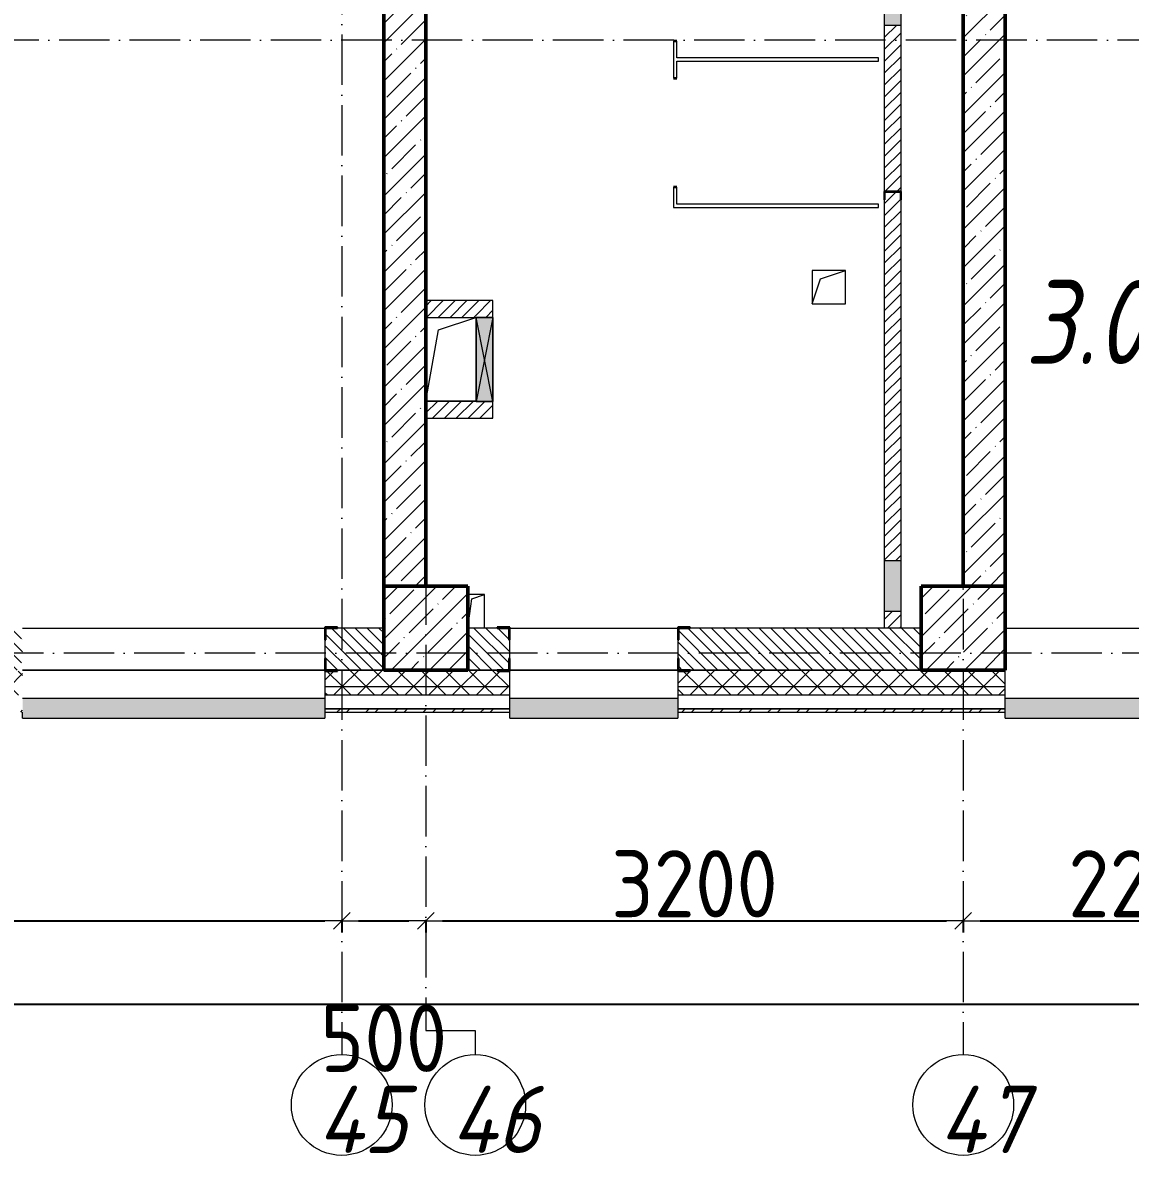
# Model space of a CAD drawing. Header units: millimetres. Extents: x -213536 to 1564669, y -45299 to 942238.
# Drawn here: x 203529 to 210124, y 511308 to 518052 of the extents above; entities that cross this region are included whole.
import ezdxf

# ---------------------------------------------------------------- set-up
doc = ezdxf.new("R2010")
doc.units = ezdxf.units.MM
doc.linetypes.add('50_200_ШТРИХ_1Т_ш5_п1_п1_', pattern=[700, 500, -100, 0, -100])
for name, color, linetype, lineweight in [('A-____-____-DIMS', 7, 'Continuous', 9), ('A-DETL-GENF-OTLN', 7, 'Continuous', 9), ('A-DOOR-OPNG-MCUT', 7, 'Continuous', 35), ('A-FLOR-____-OTLN', 7, 'Continuous', 9), ('A-GENM-____-MCUT', 7, 'Continuous', 25), ('A-GENM-____-OTLN', 7, 'Continuous', 9), ('A-GENM-____-OTLN-1', 7, 'Continuous', 25), ('A-GLAZ-____-OTLN', 7, 'Continuous', 9), ('A-WALL-____-MCUT', 7, 'Continuous', 13), ('A-WALL-____-MCUT-1', 7, 'Continuous', 9), ('A-WALL-____-MCUT-2', 7, 'Continuous', 50), ('A-WALL-____-OTLN', 7, 'Continuous', 9), ('A-WALL-____-PATT-1', 7, 'Continuous', 9), ('A-WALL-FNSH-MCUT-1', 7, 'Continuous', 9), ('S-COLS-____-MCUT', 7, 'Continuous', 50), ('S-COLS-____-OTLN', 7, 'Continuous', 9), ('S-GRID-____-IDEN', 7, 'Continuous', 9), ('S-GRID-____-OTLN-1', 7, '50_200_ШТРИХ_1Т_ш5_п1_п1_', 9), ('Марки помещений', 7, 'Continuous', 9)]:
    doc.layers.add(name, color=color, linetype=linetype, lineweight=lineweight)
doc.layers.add('A-DOOR-____-OTLN-1', color=7, linetype='Continuous', lineweight=9, true_color=0xffffff)
doc.layers.add('A-GLAZ-____-OTLN-1', color=7, linetype='Continuous', lineweight=9, true_color=0xc0c0c0)
doc.styles.add('ISOCPEUR_I_2', font='isocpeui.ttf', dxfattribs={"width": 0.85, "height": 2.3})
doc.styles.add('ISOCPEUR_I_9', font='isocpeui.ttf', dxfattribs={"width": 0.9, "height": 250})
doc.styles.add('СПДС', font='isocpeur.ttf', dxfattribs={"width": 0.9})
doc.dimstyles.new('Размера А3', dxfattribs={"dimtxt": 200, "dimasz": 100, "dimexe": 70, "dimexo": 100, "dimgap": 20, "dimtad": 1, "dimdec": 0, "dimrnd": 10, "dimzin": 0, "dimdsep": 46, "dimtxsty": 'СПДС', "dimblk": 'ARROWHEAD_6', "dimcen": 1, "dimclrd": 256, "dimclre": 256, "dimclrt": 256, "dimazin": 0, "dimtfac": 1, "dimtdec": 0, "dimtmove": 2, "dimatfit": 3, "dimfxl": 1, "dimtolj": 1, "dimtzin": 0, "dimarcsym": 0})
pattern_1 = [(45, (142429.06, 459015.94), (-114.04925, 114.04925), []), (45, (142543.1, 459015.94), (-114.04925, 114.04925), [201.612, -40.322, 3.353, -36.97])]
pattern_2 = [(45, (142429.06, 459015.94), (-70.71068, 70.71068), []), (135, (142429.06, 459015.94), (-70.71068, -70.71068), [])]
pattern_3 = [(45, (142429.057, 459015.94), (-35.35534, 35.35534), [])]
pattern_4 = [(135, (142429.057, 459015.94), (-35.35534, -35.35534), [])]

# ---------------------------------------------------------------- blocks, each defined once
blk = doc.blocks.new('BSC_Колонна _Прямоугольная - 500х500-V20-АР1_План отверстий 3 этажа в осях 1-64_Ю-ЯЯ')
at = {"layer": 'S-COLS-____-OTLN'}
h = blk.add_hatch(dxfattribs=at)
h.set_pattern_fill('FP_27', color=256, style=0, pattern_type=2)
h.set_pattern_definition([(45, (-63500, -55431.04), (-114.04925, 114.04925), []), (45, (-63385.95, -55431.04), (-114.04925, 114.04925), [201.613, -40.323, 3.353, -36.97])])
h.paths.add_polyline_path([(-250, -250), (250, -250), (250, 250), (-250, 250)], flags=0)
at = {"layer": 'S-COLS-____-MCUT'}
for p, q in [((250, 250), (-250, 250)), ((-250, 250), (-250, -250)), ((250, -250), (250, 250)), ((-250, -250), (250, -250))]:
    blk.add_line(p, q, dxfattribs=at)
blk = doc.blocks.new('BSC_Колонна _Прямоугольная - 500х500-V61-АР1_План отверстий 3 этажа в осях 1-64_Ю-ЯЯ')
at = {"layer": 'S-COLS-____-OTLN'}
h = blk.add_hatch(dxfattribs=at)
h.set_pattern_fill('FP_69', color=256, style=0, pattern_type=2)
h.set_pattern_definition([(45, (-66700, -55431.04), (-114.04925, 114.04925), []), (45, (-66585.95, -55431.04), (-114.04925, 114.04925), [201.613, -40.323, 3.353, -36.97])])
h.paths.add_polyline_path([(-250, -250), (250, -250), (250, 250), (-250, 250)], flags=0)
at = {"layer": 'S-COLS-____-MCUT'}
for p, q in [((250, 250), (-250, 250)), ((-250, 250), (-250, -250)), ((250, -250), (250, 250)), ((-250, -250), (250, -250))]:
    blk.add_line(p, q, dxfattribs=at)
blk = doc.blocks.new('DOR_ДУ_распашная__1Ст_Прямоугольная_ШЕР - Вн_650х2100h_Кабинки С_у-18405741-АР1_План отверстий 3 этажа в осях 1-64_Ю-ЯЯ')
at = {"layer": 'A-DOOR-OPNG-MCUT'}
for p, q in [((-325, -10), (-325, 10)), ((325, 10), (325, -10))]:
    blk.add_line(p, q, dxfattribs=at)
blk = doc.blocks.new('Фахверк_СКБ_Уголок - 250_2700-27497298-АР1_План отверстий 3 этажа в осях 1-64_Ю-ЯЯ')
at = {"layer": 'A-GENM-____-MCUT'}
for p, q in [((200, 181), (125, 181)), ((125, 181), (125, 106)), ((131, 106), (131, 175)), ((131, 175), (200, 175)), ((200, 175), (200, 181)), ((125, 106), (131, 106)), ((131, -6), (125, -6)), ((125, -6), (125, -81)), ((131, -75), (131, -6)), ((125, -81), (200, -81)), ((200, -75), (131, -75)), ((200, -81), (200, -75))]:
    blk.add_line(p, q, dxfattribs=at)
blk = doc.blocks.new('154_Фахверк_СКБ_Швеллер - Тип_100_3960-28331862-АР1_План отверстий 3 этажа в осях 1-64_Ю-ЯЯ')
at = {"layer": 'A-GENM-____-MCUT'}
for p, q in [((175, 50), (125, 50)), ((125, 50), (125, -50)), ((128, 47), (175, 47)), ((128, -47), (128, 47)), ((175, 47), (175, 50)), ((125, -50), (175, -50)), ((175, -47), (128, -47)), ((175, -50), (175, -47))]:
    blk.add_line(p, q, dxfattribs=at)
blk = doc.blocks.new('AR_Отверстие Ниша - Лючок-32402933-АР1_План отверстий 3 этажа в осях 1-64_Ю-ЯЯ')
at = {"layer": 'A-GLAZ-____-OTLN'}
blk.add_hatch(color=256, dxfattribs=at).paths.add_polyline_path([(150, -50), (150, 50), (-150, 50), (-150, -50)], flags=0)
for p, q in [((150, 50), (-150, 50)), ((-150, 50), (-150, -50)), ((150, -50), (150, 50)), ((-150, -50), (150, -50))]:
    blk.add_line(p, q, dxfattribs=at)
blk = doc.blocks.new('AR_Отверстие Ниша - Лючок-32402858-АР1_План отверстий 3 этажа в осях 1-64_Ю-ЯЯ')
at = {"layer": 'A-GLAZ-____-OTLN'}
blk.add_hatch(color=256, dxfattribs=at).paths.add_polyline_path([(200, -50), (200, 50), (-200, 50), (-200, -50)], flags=0)
for p, q in [((200, 50), (-200, 50)), ((-200, 50), (-200, -50)), ((200, -50), (200, 50)), ((-200, -50), (200, -50))]:
    blk.add_line(p, q, dxfattribs=at)
blk = doc.blocks.new('AR_Отверстие прямоугольное _в плите_ - AR_Отверстие прямоугольное _в плите_-30459207-АР1_План отверстий 3 этажа в осях 1-64_Ю-ЯЯ')
at = {"layer": 'A-GENM-____-OTLN'}
for p, q in [((100, 100), (-100, 100)), ((-100, 100), (-100, -100)), ((-50, 50), (100, 100)), ((100, -100), (100, 100)), ((-100, -100), (-50, 50)), ((-100, -100), (100, -100))]:
    blk.add_line(p, q, dxfattribs=at)
blk = doc.blocks.new('AR_Отверстие прямоугольное _в плите_ - AR_Отверстие прямоугольное _в плите_-30510843-АР1_План отверстий 3 этажа в осях 1-64_Ю-ЯЯ')
at = {"layer": 'A-GENM-____-OTLN'}
for p, q in [((50, 100), (-50, 100)), ((-50, -100), (-25, 75)), ((-25, 75), (50, 100)), ((50, -100), (50, 100))]:
    blk.add_line(p, q, dxfattribs=at)
blk = doc.blocks.new('AR_Отверстие прямоугольное _в плите_ - AR_Отверстие прямоугольное _в плите_-30459333-АР1_План отверстий 3 этажа в осях 1-64_Ю-ЯЯ')
at = {"layer": 'A-GENM-____-OTLN'}
for p, q in [((-75, 175), (148.4, 249.5)), ((-150, -250), (-75, 175)), ((-150, -250), (150, -250))]:
    blk.add_line(p, q, dxfattribs=at)
blk = doc.blocks.new('Отлив_СКБ - Отлив витража_120_НВФ-31885283-АР1_План отверстий 3 этажа в осях 1-64_Ю-ЯЯ')
at = {"layer": 'A-GLAZ-____-OTLN-1'}
for points in [[(426.9, -2), (1000, -2), (1000, 0), (0, 0), (0, -2)], [(426.9, -120), (1000, -120), (1000, -2), (0, -2), (0, -120)]]:
    blk.add_hatch(color=256, dxfattribs=at).paths.add_polyline_path(points, flags=0)
at = {"layer": 'A-GLAZ-____-OTLN'}
for p, q in [((0, 0), (1000, 0)), ((1000, -2), (0, -2)), ((0, -120), (0, -83)), ((0, -120), (1000, -120)), ((1000, -83), (1000, -120))]:
    blk.add_line(p, q, dxfattribs=at)
blk = doc.blocks.new('Отлив_СКБ - Отлив витража_120_НВФ-31885687-АР1_План отверстий 3 этажа в осях 1-64_Ю-ЯЯ')
at = {"layer": 'A-GLAZ-____-OTLN-1'}
for points in [[(0, -2), (1800, -2), (1800, 0), (0, 0)], [(945, -120), (1800, -120), (1800, -2), (0, -2), (0, -120), (878.1, -120)]]:
    blk.add_hatch(color=256, dxfattribs=at).paths.add_polyline_path(points, flags=0)
at = {"layer": 'A-GLAZ-____-OTLN'}
for p, q in [((0, 0), (1800, 0)), ((1800, -2), (0, -2)), ((0, -120), (0, -83)), ((0, -120), (1800, -120)), ((1800, -83), (1800, -120))]:
    blk.add_line(p, q, dxfattribs=at)
blk = doc.blocks.new('AR_Отверстие прямоугольное _в стене__БезПР - AR_Отверстие прямоугольное _в стене__БезПР-36789228-АР1_План отверстий 3 этажа в осях 1-64_Ю-ЯЯ')
at = {"layer": 'A-GLAZ-____-OTLN'}
blk.add_hatch(color=256, dxfattribs=at).paths.add_polyline_path([(250, -50), (250, 50), (-250, 50), (-250, -50), (-192.4, -50)], flags=0)
at = {"layer": 'A-DETL-GENF-OTLN'}
for p, q in [((-250, -50), (-250, 50)), ((-250, 50), (250, 50)), ((250, 50), (-250, -50)), ((-250, 50), (250, -50)), ((250, 50), (-250, 50)), ((-250, 50), (-250, -50)), ((250, 50), (250, -50)), ((250, -50), (250, 50)), ((250, -50), (-250, -50)), ((-250, -50), (250, -50))]:
    blk.add_line(p, q, dxfattribs=at)
at = {"layer": 'A-GLAZ-____-OTLN'}
blk.add_line((250, 50), (-250, 50), dxfattribs=at)
blk = doc.blocks.new('Ось сетки - Круг_Ø6_00__ISO-2_5_0_9K_-25732049-АР1_План отверстий 3 этажа в осях 1-64_Ю-ЯЯ')
at = {"layer": 'S-GRID-____-IDEN'}
blk.add_circle((0, 0), 3, dxfattribs=at)
blk = doc.blocks.new('ARROWHEAD_6')
at = {"color": 0, "linetype": 'Continuous'}
for p, q in [((0, 0), (-1, 0)), ((-0.5, -0.5), (0.5, 0.5))]:
    blk.add_line(p, q, dxfattribs=at)
blk = doc.blocks.new('*D2873')
at = {"layer": 'A-____-____-DIMS', "lineweight": -2, "transparency": 16777216}
for p, q in [((199929.1, 512710.5), (199929.1, 512634.4)), ((200029.1, 512704.4), (205329.1, 512704.4)), ((205429.1, 512710.5), (205429.1, 512634.4))]:
    blk.add_line(p, q, dxfattribs=at)
at = {"layer": 'Defpoints', "color": 0, "lineweight": 50, "transparency": 16777216}
for p in [(199929.1, 512810.5), (205429.1, 512810.5), (205429.1, 512704.4)]:
    blk.add_point(p, dxfattribs=at)
at = {"layer": 'A-____-____-DIMS', "lineweight": -2, "transparency": 16777216, "xscale": 100, "yscale": 100, "zscale": 100, "rotation": 180}
blk.add_blockref('ARROWHEAD_6', (199929.1, 512704.4), dxfattribs=at)
at = {"layer": 'A-____-____-DIMS', "lineweight": -2, "transparency": 16777216, "xscale": 100, "yscale": 100, "zscale": 100}
blk.add_blockref('ARROWHEAD_6', (205429.1, 512704.4), dxfattribs=at)
at = {"layer": 'A-____-____-DIMS', "transparency": 16777216, "insert": (202679.1, 512924.4), "char_height": 400, "attachment_point": 5, "style": 'СПДС'}
blk.add_mtext('\\A1;5500', dxfattribs=at)
blk = doc.blocks.new('*D2874')
at = {"layer": 'A-____-____-DIMS', "lineweight": -2, "transparency": 16777216}
for p, q in [((205429.1, 512710.5), (205429.1, 512634.4)), ((205529.1, 512704.4), (205829.1, 512704.4)), ((205929.1, 512710.5), (205929.1, 512634.4))]:
    blk.add_line(p, q, dxfattribs=at)
at = {"layer": 'Defpoints', "color": 0, "lineweight": 50, "transparency": 16777216}
for p in [(205429.1, 512810.5), (205929.1, 512810.5), (205929.1, 512704.4)]:
    blk.add_point(p, dxfattribs=at)
at = {"layer": 'A-____-____-DIMS', "lineweight": -2, "transparency": 16777216, "xscale": 100, "yscale": 100, "zscale": 100, "rotation": 180}
blk.add_blockref('ARROWHEAD_6', (205429.1, 512704.4), dxfattribs=at)
at = {"layer": 'A-____-____-DIMS', "lineweight": -2, "transparency": 16777216, "xscale": 100, "yscale": 100, "zscale": 100}
blk.add_blockref('ARROWHEAD_6', (205929.1, 512704.4), dxfattribs=at)
at = {"layer": 'A-____-____-DIMS', "transparency": 16777216, "insert": (205679.1, 512004.4), "char_height": 400, "attachment_point": 5, "style": 'СПДС'}
blk.add_mtext('\\A1;500', dxfattribs=at)
blk = doc.blocks.new('*D2875')
at = {"layer": 'A-____-____-DIMS', "lineweight": -2, "transparency": 16777216}
for p, q in [((205929.1, 512710.5), (205929.1, 512634.4)), ((206029.1, 512704.4), (209029.1, 512704.4)), ((209129.1, 512710.5), (209129.1, 512634.4))]:
    blk.add_line(p, q, dxfattribs=at)
at = {"layer": 'Defpoints', "color": 0, "lineweight": 50, "transparency": 16777216}
for p in [(205929.1, 512810.5), (209129.1, 512810.5), (209129.1, 512704.4)]:
    blk.add_point(p, dxfattribs=at)
at = {"layer": 'A-____-____-DIMS', "lineweight": -2, "transparency": 16777216, "xscale": 100, "yscale": 100, "zscale": 100, "rotation": 180}
blk.add_blockref('ARROWHEAD_6', (205929.1, 512704.4), dxfattribs=at)
at = {"layer": 'A-____-____-DIMS', "lineweight": -2, "transparency": 16777216, "xscale": 100, "yscale": 100, "zscale": 100}
blk.add_blockref('ARROWHEAD_6', (209129.1, 512704.4), dxfattribs=at)
at = {"layer": 'A-____-____-DIMS', "transparency": 16777216, "insert": (207529.1, 512924.4), "char_height": 400, "attachment_point": 5, "style": 'СПДС'}
blk.add_mtext('\\A1;3200', dxfattribs=at)
blk = doc.blocks.new('*D2876')
at = {"layer": 'A-____-____-DIMS', "lineweight": -2, "transparency": 16777216}
for p, q in [((209129.1, 512710.5), (209129.1, 512634.4)), ((209229.1, 512704.4), (211279.1, 512704.4)), ((211379.1, 512710.5), (211379.1, 512634.4))]:
    blk.add_line(p, q, dxfattribs=at)
at = {"layer": 'Defpoints', "color": 0, "lineweight": 50, "transparency": 16777216}
for p in [(209129.1, 512810.5), (211379.1, 512810.5), (211379.1, 512704.4)]:
    blk.add_point(p, dxfattribs=at)
at = {"layer": 'A-____-____-DIMS', "lineweight": -2, "transparency": 16777216, "xscale": 100, "yscale": 100, "zscale": 100, "rotation": 180}
blk.add_blockref('ARROWHEAD_6', (209129.1, 512704.4), dxfattribs=at)
at = {"layer": 'A-____-____-DIMS', "lineweight": -2, "transparency": 16777216, "xscale": 100, "yscale": 100, "zscale": 100}
blk.add_blockref('ARROWHEAD_6', (211379.1, 512704.4), dxfattribs=at)
at = {"layer": 'A-____-____-DIMS', "transparency": 16777216, "insert": (210254.1, 512924.4), "char_height": 400, "attachment_point": 5, "style": 'СПДС'}
blk.add_mtext('\\A1;2250', dxfattribs=at)
blk = doc.blocks.new('*D2878')
at = {"layer": 'A-____-____-DIMS', "lineweight": -2, "transparency": 16777216}
for p, q in [((140079.1, 512213.7), (140079.1, 512137.6)), ((140179.1, 512207.6), (213379.1, 512207.6)), ((213479.1, 512213.7), (213479.1, 512137.6))]:
    blk.add_line(p, q, dxfattribs=at)
at = {"layer": 'Defpoints', "color": 0, "lineweight": 50, "transparency": 16777216}
for p in [(140079.1, 512313.7), (213479.1, 512313.7), (213479.1, 512207.6)]:
    blk.add_point(p, dxfattribs=at)
at = {"layer": 'A-____-____-DIMS', "lineweight": -2, "transparency": 16777216, "xscale": 100, "yscale": 100, "zscale": 100, "rotation": 180}
blk.add_blockref('ARROWHEAD_6', (140079.1, 512207.6), dxfattribs=at)
at = {"layer": 'A-____-____-DIMS', "lineweight": -2, "transparency": 16777216, "xscale": 100, "yscale": 100, "zscale": 100}
blk.add_blockref('ARROWHEAD_6', (213479.1, 512207.6), dxfattribs=at)
at = {"layer": 'A-____-____-DIMS', "transparency": 16777216, "insert": (176779.1, 512427.6), "char_height": 400, "attachment_point": 5, "style": 'СПДС'}
blk.add_mtext('\\A1;73400', dxfattribs=at)

msp = doc.modelspace()

# ---------------------------------------------------------------- hatches: boundary and pattern name
at = {"layer": 'A-WALL-____-PATT-1'}
h = msp.add_hatch(dxfattribs=at)
h.set_pattern_fill('FP_12', color=256, style=0, pattern_type=2)
h.set_pattern_definition(pattern_1)
h.paths.add_polyline_path([(209129.1, 514697), (209379.1, 514697), (209379.1, 522197), (209129.1, 522197), (209129.1, 516239.4)], flags=0)
h = msp.add_hatch(dxfattribs=at)
h.set_pattern_fill('FP_8', color=256, style=0, pattern_type=2)
h.set_pattern_definition(pattern_3)
h.paths.add_polyline_path([(208659.1, 514447), (208759.1, 514447), (208759.1, 514547), (208659.1, 514547)], flags=0)
h.paths.add_polyline_path([(208751.3, 514847), (208759.1, 514847), (208759.1, 516997), (208756.1, 516997), (208756.1, 517044), (208662.1, 517044), (208662.1, 516997), (208659.1, 516997), (208659.1, 514847)], flags=0)
h.paths.add_polyline_path([(208756.1, 517047), (208759.1, 517047), (208759.1, 518037), (208659.1, 518037), (208659.1, 517047), (208708.6, 517047)], flags=0)
h.paths.add_polyline_path([(208681.6, 518437), (208759.1, 518437), (208759.1, 518867), (208659.1, 518867), (208659.1, 518437)], flags=0)
h.paths.add_polyline_path([(208759.1, 519367), (208759.1, 521582), (208659.1, 521582), (208659.1, 519367), (208663.5, 519367)], flags=0)
h.paths.add_polyline_path([(208759.1, 521882), (208759.1, 521997), (208659.1, 521997), (208659.1, 521882), (208754.3, 521882)], flags=0)
h = msp.add_hatch(dxfattribs=at)
h.set_pattern_fill('FP_12', color=256, style=0, pattern_type=2)
h.set_pattern_definition(pattern_1)
h.paths.add_polyline_path([(205929.1, 514697), (205929.1, 521697), (205679.1, 521697), (205679.1, 514697)], flags=0)
h = msp.add_hatch(dxfattribs=at)
h.set_pattern_fill('FP_8', color=256, style=0, pattern_type=2)
h.set_pattern_definition(pattern_3)
h.paths.add_polyline_path([(205929.1, 516297), (206229.1, 516297), (206229.1, 516397), (205929.1, 516397)], flags=0)
h = msp.add_hatch(dxfattribs=at)
h.set_pattern_fill('FP_8', color=256, style=0, pattern_type=2)
h.set_pattern_definition(pattern_3)
h.paths.add_polyline_path([(206229.1, 516297), (206329.1, 516297), (206329.1, 516397), (206229.1, 516397)], flags=0)
h = msp.add_hatch(dxfattribs=at)
h.set_pattern_fill('FP_8', color=256, style=0, pattern_type=2)
h.set_pattern_definition(pattern_3)
h.paths.add_polyline_path([(205929.1, 515697), (206329.1, 515697), (206329.1, 515797), (205929.1, 515797)], flags=0)
h = msp.add_hatch(dxfattribs=at)
h.set_pattern_fill('FP_9', color=256, style=0, pattern_type=2)
h.set_pattern_definition(pattern_4)
h.paths.add_polyline_path([(205335.1, 514197), (205679.1, 514197), (205679.1, 514447), (205335.1, 514447), (205335.1, 514378), (205329.1, 514378), (205329.1, 514266), (205335.1, 514266)], flags=0)
h.paths.add_polyline_path([(203454.1, 514197), (203523.1, 514197), (203523.1, 514266), (203529.1, 514266), (203529.1, 514378), (203523.1, 514378), (203523.1, 514447), (202335.1, 514447), (202335.1, 514378), (202329.1, 514378), (202329.1, 514266), (202335.1, 514266), (202335.1, 514197), (202508.8, 514197)], flags=0)
h.paths.add_polyline_path([(200523.1, 514197), (200523.1, 514266), (200529.1, 514266), (200529.1, 514378), (200523.1, 514378), (200523.1, 514447), (200179.1, 514447), (200179.1, 514197), (200454.1, 514197)], flags=0)
h = msp.add_hatch(dxfattribs=at)
h.set_pattern_fill('FP_9', color=256, style=0, pattern_type=2)
h.set_pattern_definition(pattern_4)
h.paths.add_polyline_path([(208879.1, 514197), (208879.1, 514447), (207435.1, 514447), (207435.1, 514378), (207429.1, 514378), (207429.1, 514266), (207435.1, 514266), (207435.1, 514197), (207811.2, 514197)], flags=0)
h.paths.add_polyline_path([(206179.1, 514197), (206423.1, 514197), (206423.1, 514266), (206429.1, 514266), (206429.1, 514378), (206423.1, 514378), (206423.1, 514447), (206179.1, 514447), (206179.1, 514203)], flags=0)
h = msp.add_hatch(dxfattribs=at)
h.set_pattern_fill('FP_4', color=256, style=0, pattern_type=2)
h.set_pattern_definition(pattern_2)
h.paths.add_polyline_path([(216648.5, 514097), (216729.1, 514097), (216729.1, 514197), (210379.1, 514197), (210379.1, 514097), (213113.6, 514097)], flags=0)
h.paths.add_polyline_path([(206043.7, 514097), (206429.1, 514097), (206429.1, 514191), (206354.1, 514191), (206354.1, 514197), (205404.1, 514197), (205404.1, 514191), (205329.1, 514191), (205329.1, 514097), (205679.1, 514097)], flags=0)
h.paths.add_polyline_path([(207811.2, 514097), (209379.1, 514097), (209379.1, 514197), (207504.1, 514197), (207504.1, 514191), (207429.1, 514191), (207429.1, 514097)], flags=0)
h.paths.add_polyline_path([(202404.1, 514097), (203529.1, 514097), (203529.1, 514191), (203454.1, 514191), (203454.1, 514197), (202404.1, 514197), (202404.1, 514191), (202329.1, 514191), (202329.1, 514097), (202335.1, 514097)], flags=0)
h.paths.add_polyline_path([(200529.1, 514097), (200529.1, 514191), (200454.1, 514191), (200454.1, 514197), (199404.1, 514197), (199404.1, 514191), (199329.1, 514191), (199329.1, 514097), (199857.6, 514097)], flags=0)
h.paths.add_polyline_path([(196404.1, 514097), (197529.1, 514097), (197529.1, 514191), (197454.1, 514191), (197454.1, 514197), (196404.1, 514197), (196404.1, 514191), (196329.1, 514191), (196329.1, 514097)], flags=0)
h.paths.add_polyline_path([(194454.1, 514097), (194529.1, 514097), (194529.1, 514191), (194454.1, 514191), (194454.1, 514197), (193404.1, 514197), (193404.1, 514191), (193329.1, 514191), (193329.1, 514097), (193671.5, 514097)], flags=0)
h.paths.add_polyline_path([(190679.1, 514097), (191529.1, 514097), (191529.1, 514191), (191454.1, 514191), (191454.1, 514197), (190404.1, 514197), (190404.1, 514191), (190329.1, 514191), (190329.1, 514097), (190404.1, 514097)], flags=0)
h.paths.add_polyline_path([(188369.1, 514097), (188529.1, 514097), (188529.1, 514191), (188454.1, 514191), (188454.1, 514197), (186854.1, 514197), (186854.1, 514191), (186779.1, 514191), (186779.1, 514097), (187485.4, 514097)], flags=0)
h.paths.add_polyline_path([(184834.2, 514097), (184979.1, 514097), (184979.1, 514191), (184904.1, 514191), (184904.1, 514197), (183854.1, 514197), (183854.1, 514191), (183779.1, 514191), (183779.1, 514097)], flags=0)
h.paths.add_polyline_path([(181979.1, 514097), (181979.1, 514191), (181904.1, 514191), (181904.1, 514197), (180854.1, 514197), (180854.1, 514191), (180779.1, 514191), (180779.1, 514097), (181299.2, 514097)], flags=0)
h.paths.add_polyline_path([(178648, 514097), (178979.1, 514097), (178979.1, 514191), (178904.1, 514191), (178904.1, 514197), (177854.1, 514197), (177854.1, 514191), (177779.1, 514191), (177779.1, 514097), (178206.2, 514097)], flags=0)
h.paths.add_polyline_path([(174854.1, 514097), (175979.1, 514097), (175979.1, 514191), (175904.1, 514191), (175904.1, 514197), (174854.1, 514197), (174854.1, 514191), (174779.1, 514191), (174779.1, 514097), (174785.1, 514097)], flags=0)
h.paths.add_polyline_path([(171779.1, 514097), (172979.1, 514097), (172979.1, 514191), (172904.1, 514191), (172904.1, 514197), (171854.1, 514197), (171854.1, 514191), (171779.1, 514191)], flags=0)
h.paths.add_polyline_path([(169979.1, 514097), (169979.1, 514191), (169904.1, 514191), (169904.1, 514197), (168854.1, 514197), (168854.1, 514191), (168779.1, 514191), (168779.1, 514097), (169810.7, 514097)], flags=0)
h.paths.add_polyline_path([(165854.1, 514097), (166979.1, 514097), (166979.1, 514191), (166904.1, 514191), (166904.1, 514197), (165854.1, 514197), (165854.1, 514191), (165779.1, 514191), (165779.1, 514097), (165785.1, 514097)], flags=0)
h.paths.add_polyline_path([(163979.1, 514097), (163979.1, 514191), (163904.1, 514191), (163904.1, 514197), (162854.1, 514197), (162854.1, 514191), (162779.1, 514191), (162779.1, 514097), (163904.1, 514097)], flags=0)
h.paths.add_polyline_path([(160629.1, 514097), (160979.1, 514097), (160979.1, 514191), (160904.1, 514191), (160904.1, 514197), (159854.1, 514197), (159854.1, 514191), (159779.1, 514191), (159779.1, 514097), (160129.1, 514097)], flags=0)
h.paths.add_polyline_path([(158779.1, 514097), (158779.1, 514191), (158704.1, 514191), (158704.1, 514197), (148979.1, 514197), (148979.1, 514097), (158322.2, 514097)], flags=0)
h.paths.add_polyline_path([(147979.1, 514097), (147979.1, 514197), (139979.1, 514197), (139979.1, 514097), (145950, 514097)], flags=0)
h = msp.add_hatch(dxfattribs=at)
h.set_pattern_fill('FP_4', color=256, style=0, pattern_type=2)
h.set_pattern_definition(pattern_2)
h.paths.add_polyline_path([(216729.1, 514047), (216729.1, 514097), (210379.1, 514097), (210379.1, 514047), (216648.5, 514047)], flags=0)
h.paths.add_polyline_path([(209379.1, 514047), (209379.1, 514097), (207429.1, 514097), (207429.1, 514047), (207811.2, 514047)], flags=0)
h.paths.add_polyline_path([(203529.1, 514047), (203529.1, 514097), (202329.1, 514097), (202329.1, 514047), (202508.8, 514047)], flags=0)
h.paths.add_polyline_path([(206043.7, 514047), (206429.1, 514047), (206429.1, 514097), (205329.1, 514097), (205329.1, 514047)], flags=0)
h.paths.add_polyline_path([(199857.6, 514047), (200529.1, 514047), (200529.1, 514097), (199329.1, 514097), (199329.1, 514047)], flags=0)
h.paths.add_polyline_path([(197529.1, 514047), (197529.1, 514097), (196329.1, 514097), (196329.1, 514047), (197206.4, 514047)], flags=0)
h.paths.add_polyline_path([(194529.1, 514047), (194529.1, 514097), (193329.1, 514097), (193329.1, 514047), (193671.5, 514047)], flags=0)
h.paths.add_polyline_path([(191529.1, 514047), (191529.1, 514097), (190329.1, 514097), (190329.1, 514047), (191020.3, 514047)], flags=0)
h.paths.add_polyline_path([(188529.1, 514047), (188529.1, 514097), (186779.1, 514097), (186779.1, 514047), (188369.1, 514047)], flags=0)
h.paths.add_polyline_path([(184979.1, 514047), (184979.1, 514097), (183779.1, 514097), (183779.1, 514047), (184834.2, 514047)], flags=0)
h.paths.add_polyline_path([(181979.1, 514047), (181979.1, 514097), (180779.1, 514097), (180779.1, 514047), (181299.2, 514047)], flags=0)
h.paths.add_polyline_path([(178979.1, 514047), (178979.1, 514097), (177779.1, 514097), (177779.1, 514047), (178648, 514047)], flags=0)
h.paths.add_polyline_path([(174779.1, 514047), (175979.1, 514047), (175979.1, 514097), (174779.1, 514097)], flags=0)
h.paths.add_polyline_path([(172461.9, 514047), (172979.1, 514047), (172979.1, 514097), (171779.1, 514097), (171779.1, 514047)], flags=0)
h.paths.add_polyline_path([(169810.7, 514047), (169979.1, 514047), (169979.1, 514097), (168779.1, 514097), (168779.1, 514047), (168927, 514047)], flags=0)
h.paths.add_polyline_path([(166979.1, 514047), (166979.1, 514097), (165779.1, 514097), (165779.1, 514047), (166275.8, 514047)], flags=0)
h.paths.add_polyline_path([(163624.6, 514047), (163979.1, 514047), (163979.1, 514097), (162779.1, 514097), (162779.1, 514047)], flags=0)
h.paths.add_polyline_path([(160973.4, 514047), (160979.1, 514047), (160979.1, 514097), (159779.1, 514097), (159779.1, 514047), (160089.7, 514047)], flags=0)
h.paths.add_polyline_path([(158322.2, 514047), (158779.1, 514047), (158779.1, 514097), (148979.1, 514097), (148979.1, 514047), (156554.7, 514047)], flags=0)
h.paths.add_polyline_path([(147979.1, 514047), (147979.1, 514097), (139879.1, 514097), (139879.1, 514047), (145950, 514047)], flags=0)
h = msp.add_hatch(dxfattribs=at)
h.set_pattern_fill('FP_6', color=256, style=0, pattern_type=2)
h.set_pattern_definition([(45, (142429.06, 459015.94), (-85.53659, 85.53659), []), (45, (142486.08, 459015.94), (-85.53659, 85.53659), [])])
h.paths.add_polyline_path([(216629.1, 513947), (216629.1, 513967), (210379.1, 513967), (210379.1, 513947), (213113.6, 513947)], flags=0)
h.paths.add_polyline_path([(209379.1, 513947), (209379.1, 513967), (207429.1, 513967), (207429.1, 513947), (207811.2, 513947)], flags=0)
h.paths.add_polyline_path([(205329.1, 513947), (206429.1, 513947), (206429.1, 513967), (205329.1, 513967)], flags=0)
h.paths.add_polyline_path([(202949.1, 513947), (203529.1, 513947), (203529.1, 513967), (202949.1, 513967)], flags=0)

# ---------------------------------------------------------------- linework, layer by layer
at = {"layer": 'A-FLOR-____-OTLN'}
msp.add_line((206229.1, 515797.5), (205929.1, 515797.5), dxfattribs=at)
at = {"layer": 'A-WALL-____-MCUT'}
for p, q in [((205679.1, 514447), (205404.1, 514447)), ((206354.1, 514447), (206179.1, 514447)), ((208879.1, 514447), (207504.1, 514447)), ((205329.1, 514378), (205329.1, 514266)), ((206429.1, 514266), (206429.1, 514378)), ((207429.1, 514378), (207429.1, 514266)), ((205329.1, 514191), (205329.1, 513967)), ((206429.1, 513967), (206429.1, 514191)), ((207429.1, 514191), (207429.1, 513967)), ((209379.1, 513967), (209379.1, 514197)), ((205329.1, 513967), (206429.1, 513967)), ((207429.1, 513967), (209379.1, 513967))]:
    msp.add_line(p, q, dxfattribs=at)
at = {"layer": 'A-WALL-____-MCUT-1'}
for p, q in [((205679.1, 514197), (205404.1, 514197)), ((205404.1, 514197), (205679.1, 514197)), ((206354.1, 514197), (206179.1, 514197)), ((206179.1, 514197), (206354.1, 514197)), ((208879.1, 514197), (207504.1, 514197)), ((207504.1, 514197), (208879.1, 514197)), ((206429.1, 514097), (205329.1, 514097)), ((209379.1, 514097), (207429.1, 514097)), ((206429.1, 514047), (205329.1, 514047)), ((209379.1, 514047), (207429.1, 514047))]:
    msp.add_line(p, q, dxfattribs=at)
at = {"layer": 'A-WALL-____-MCUT-2'}
for p, q in [((209129.1, 522197), (209129.1, 514697)), ((209379.1, 514697), (209379.1, 521947)), ((205679.1, 521697), (205679.1, 514697)), ((205929.1, 514697), (205929.1, 521697))]:
    msp.add_line(p, q, dxfattribs=at)
at = {"layer": 'A-WALL-____-OTLN'}
for p, q in [((203529.1, 514447), (205329.1, 514447)), ((206429.1, 514447), (207429.1, 514447)), ((209379.1, 514447), (210379.1, 514447)), ((203529.1, 514197), (205329.1, 514197)), ((205329.1, 514197), (203529.1, 514197)), ((206429.1, 514197), (207429.1, 514197)), ((207429.1, 514197), (206429.1, 514197))]:
    msp.add_line(p, q, dxfattribs=at)
at = {"layer": 'A-WALL-FNSH-MCUT-1'}
for p, q in [((208659.1, 518037), (208659.1, 517047)), ((208759.1, 517047), (208759.1, 518037)), ((207404.1, 517942), (207404.1, 517722)), ((207424.1, 517842), (207424.1, 517942)), ((208624.1, 517842), (207424.1, 517842)), ((208624.1, 517822), (208624.1, 517842)), ((207424.1, 517722), (207424.1, 517822)), ((207424.1, 517822), (208624.1, 517822)), ((207404.1, 517072), (207404.1, 516952)), ((207424.1, 516972), (207424.1, 517072)), ((208624.1, 516972), (207424.1, 516972)), ((208624.1, 516952), (208624.1, 516972)), ((208659.1, 516997), (208659.1, 514847)), ((208759.1, 514847), (208759.1, 516997)), ((207404.1, 516952), (208624.1, 516952)), ((206329.1, 516397), (205929.1, 516397)), ((205929.1, 516397), (205929.1, 516297)), ((206329.1, 516297), (206329.1, 516397)), ((205929.1, 516297), (206229.1, 516297)), ((206229.1, 515797), (205929.1, 515797)), ((205929.1, 515797), (205929.1, 515697)), ((206329.1, 515697), (206329.1, 515797)), ((205929.1, 515697), (206329.1, 515697)), ((208659.1, 514547), (208659.1, 514447)), ((208759.1, 514447), (208759.1, 514547)), ((206429.1, 513967), (205329.1, 513967)), ((205329.1, 513967), (205329.1, 513947)), ((205329.1, 513947), (206429.1, 513947)), ((206429.1, 513947), (206429.1, 513967)), ((209379.1, 513967), (207429.1, 513967)), ((207429.1, 513967), (207429.1, 513947)), ((207429.1, 513947), (209379.1, 513947)), ((209379.1, 513947), (209379.1, 513967))]:
    msp.add_line(p, q, dxfattribs=at)
at = {"layer": 'S-GRID-____-OTLN-1', "color": 251, "ltscale": 0.6, "true_color": 0x636466}
for p, q in [((205429.1, 549908.8), (205429.1, 511907.5)), ((209129.1, 549908.8), (209129.1, 511907.5)), ((205929.1, 549635.4), (205929.1, 512050.5)), ((217909.1, 517947), (137760.3, 517947)), ((246503.5, 514297), (137760.3, 514297)), ((205929.1, 512050.5), (206223.6, 512050.5)), ((206223.6, 512050.5), (206223.6, 511907.5))]:
    msp.add_line(p, q, dxfattribs=at)

# ---------------------------------------------------------------- block references
at = {"layer": 'A-DOOR-____-OTLN-1', "rotation": 270}
for p in [(207414.1, 518267), (207414.1, 517397)]:
    msp.add_blockref('DOR_ДУ_распашная__1Ст_Прямоугольная_ШЕР - Вн_650х2100h_Кабинки С_у-18405741-АР1_План отверстий 3 этажа в осях 1-64_Ю-ЯЯ', p, dxfattribs=at)
at = {"layer": 'A-GENM-____-OTLN'}
for name, p in [('AR_Отверстие прямоугольное _в плите_ - AR_Отверстие прямоугольное _в плите_-30459207-АР1_План отверстий 3 этажа в осях 1-64_Ю-ЯЯ', (208329.1, 516476.8)), ('AR_Отверстие прямоугольное _в плите_ - AR_Отверстие прямоугольное _в плите_-30459333-АР1_План отверстий 3 этажа в осях 1-64_Ю-ЯЯ', (206079.1, 516047.5)), ('AR_Отверстие прямоугольное _в плите_ - AR_Отверстие прямоугольное _в плите_-30510843-АР1_План отверстий 3 этажа в осях 1-64_Ю-ЯЯ', (206229.1, 514547))]:
    msp.add_blockref(name, p, dxfattribs=at)
at = {"layer": 'A-GENM-____-OTLN-1'}
for name, p, rotation in [('154_Фахверк_СКБ_Швеллер - Тип_100_3960-28331862-АР1_План отверстий 3 этажа в осях 1-64_Ю-ЯЯ', (208709.1, 517172), 270.0000000000001), ('Фахверк_СКБ_Уголок - 250_2700-27497298-АР1_План отверстий 3 этажа в осях 1-64_Ю-ЯЯ', (206554.1, 514372), 180)]:
    msp.add_blockref(name, p, dxfattribs=dict(at, rotation=rotation))
for p in [(205204.1, 514272), (207304.1, 514272)]:
    msp.add_blockref('Фахверк_СКБ_Уголок - 250_2700-27497298-АР1_План отверстий 3 этажа в осях 1-64_Ю-ЯЯ', p, dxfattribs=at)
at = {"layer": 'A-GLAZ-____-OTLN'}
for name, p, rotation in [('AR_Отверстие Ниша - Лючок-32402858-АР1_План отверстий 3 этажа в осях 1-64_Ю-ЯЯ', (208709.1, 518237), 270.0000000000001), ('AR_Отверстие прямоугольное _в стене__БезПР - AR_Отверстие прямоугольное _в стене__БезПР-36789228-АР1_План отверстий 3 этажа в осях 1-64_Ю-ЯЯ', (206279.1, 516047), 270), ('AR_Отверстие Ниша - Лючок-32402933-АР1_План отверстий 3 этажа в осях 1-64_Ю-ЯЯ', (208709.1, 514697), 270.0000000000001)]:
    msp.add_blockref(name, p, dxfattribs=dict(at, rotation=rotation))
for name, p in [('Отлив_СКБ - Отлив витража_120_НВФ-31885687-АР1_План отверстий 3 этажа в осях 1-64_Ю-ЯЯ', (203529.1, 514030)), ('Отлив_СКБ - Отлив витража_120_НВФ-31885283-АР1_План отверстий 3 этажа в осях 1-64_Ю-ЯЯ', (206429.1, 514030)), ('Отлив_СКБ - Отлив витража_120_НВФ-31885283-АР1_План отверстий 3 этажа в осях 1-64_Ю-ЯЯ', (209379.1, 514030))]:
    msp.add_blockref(name, p, dxfattribs=at)
at = {"layer": 'S-COLS-____-OTLN'}
for name, p in [('BSC_Колонна _Прямоугольная - 500х500-V20-АР1_План отверстий 3 этажа в осях 1-64_Ю-ЯЯ', (205929.1, 514447)), ('BSC_Колонна _Прямоугольная - 500х500-V61-АР1_План отверстий 3 этажа в осях 1-64_Ю-ЯЯ', (209129.1, 514447))]:
    msp.add_blockref(name, p, dxfattribs=at)
at = {"layer": 'S-GRID-____-IDEN', "xscale": 99.99999999999993, "yscale": 99.99999999999993, "zscale": 99.99999999999993, "rotation": 180}
for p in [(205429.1, 511607.5), (206223.6, 511607.5), (209129.1, 511607.5)]:
    msp.add_blockref('Ось сетки - Круг_Ø6_00__ISO-2_5_0_9K_-25732049-АР1_План отверстий 3 этажа в осях 1-64_Ю-ЯЯ', p, dxfattribs=at)

# ---------------------------------------------------------------- texts
at = {"layer": 'S-GRID-____-IDEN', "char_height": 400, "width": 425.696, "attachment_point": 1, "style": 'ISOCPEUR_I_9'}
for s, insert in [('45', (205285.7, 511721.5)), ('46', (206080.2, 511721.5)), ('47', (208985.7, 511721.5))]:
    msp.add_mtext(s, dxfattribs=dict(at, insert=insert))
at = {"layer": 'Марки помещений', "insert": (209496.3, 516519.6), "char_height": 500, "width": 737.552, "attachment_point": 1, "style": 'ISOCPEUR_I_2'}
msp.add_mtext('3.016', dxfattribs=at)

# ---------------------------------------------------------------- dimensions: what is measured, and where the dimension line sits
at = {"layer": 'A-____-____-DIMS'}
for base, p1, p2, picture, middle in [((205429.1, 512704.4), (199929.1, 512810.5), (205429.1, 512810.5), '*D2873', (202679.1, 512924.4)), ((209129.1, 512704.4), (205929.1, 512810.5), (209129.1, 512810.5), '*D2875', (207529.1, 512924.4)), ((211379.1, 512704.4), (209129.1, 512810.5), (211379.1, 512810.5), '*D2876', (210254.1, 512924.4)), ((205929.1, 512704.4), (205429.1, 512810.5), (205929.1, 512810.5), '*D2874', (205679.1, 512004.4)), ((213479.1, 512207.6), (140079.1, 512313.7), (213479.1, 512313.7), '*D2878', (176779.1, 512427.6))]:
    dim = msp.add_linear_dim(base=base, p1=p1, p2=p2, dimstyle='Размера А3', override={"dimtxt": 400}, dxfattribs=at)
    dim.commit()
    dim.dimension.update_dxf_attribs({"geometry": picture, "text_midpoint": middle})

doc.saveas('drawing.dxf')
